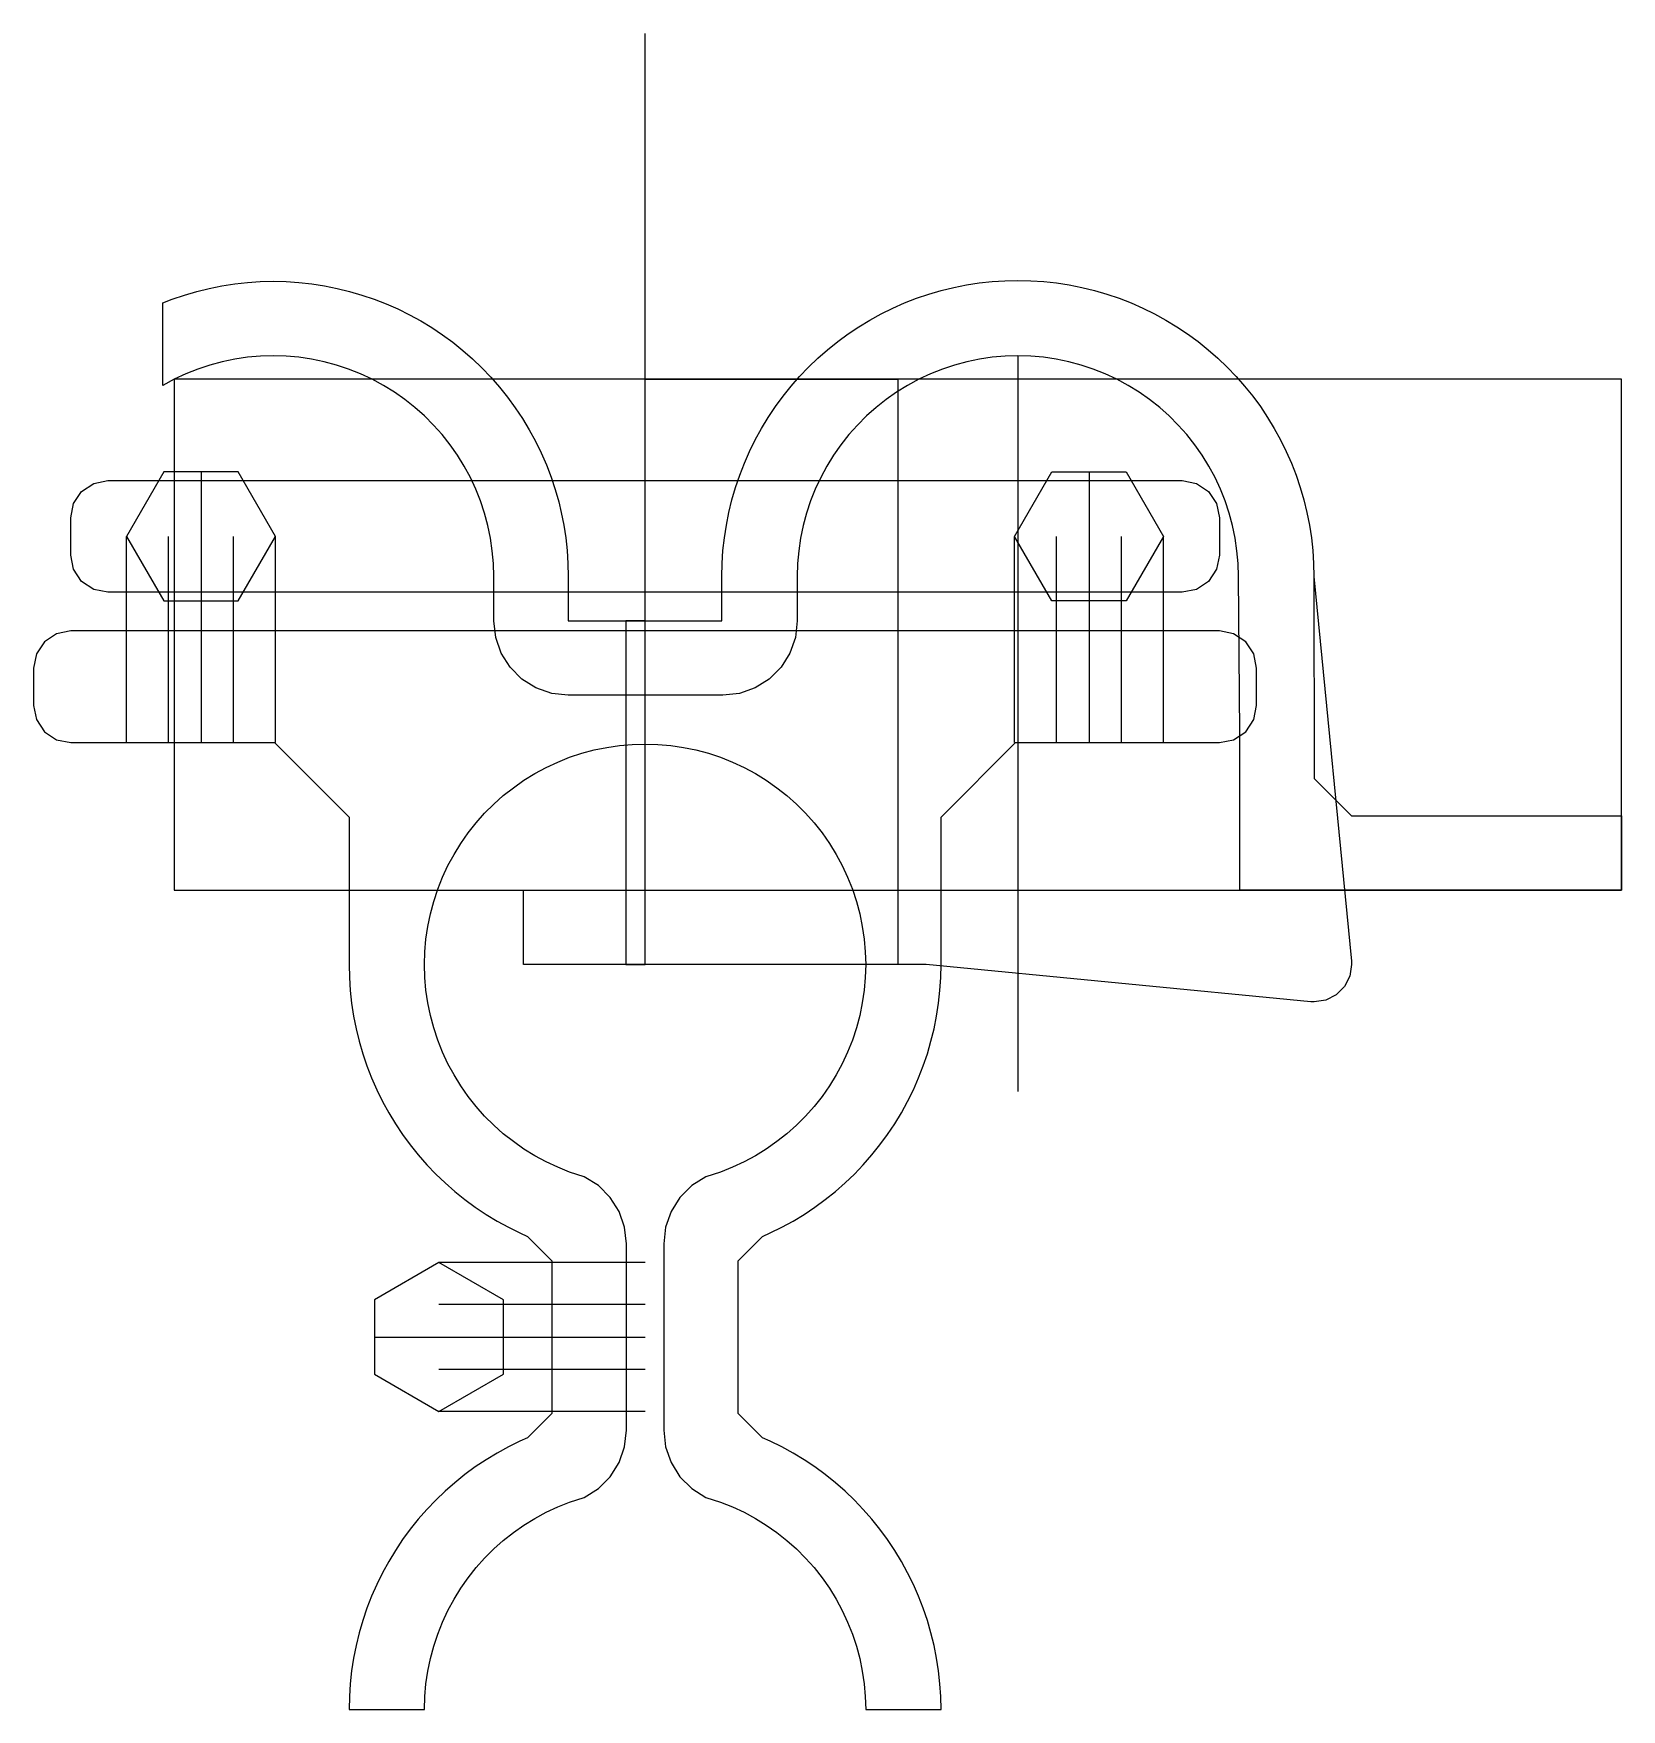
# Model space of a CAD drawing. Header units: inches. Extents: x -32.9 to 52.4, y -40 to 50.
import ezdxf

# ---------------------------------------------------------------- set-up
doc = ezdxf.new("R2010")
doc.units = ezdxf.units.IN
doc.header["$MEASUREMENT"] = 0
doc.layers.add('BotBracket', color=3, linetype='Continuous')
for name, color, linetype, plot in [('BotBracketExtend', 122, 'Continuous', False), ('GlassBracket', 2, 'Continuous', False), ('GlassLedge', 2, 'Continuous', False), ('Holes', 1, 'Continuous', False)]:
    doc.layers.add(name, color=color, linetype=linetype, plot=plot)

msp = doc.modelspace()

# ---------------------------------------------------------------- linework, layer by layer
for p, q in [((0, 18.468), (0, 50.007)), ((20.025, 32.698), (20.025, -6.82))]:
    msp.add_line(p, q)
for points in [[(-25.294, 31.437), (-25.294, 4), (52.448, 4), (52.448, 31.437)], [(0, 0), (0, 31.437), (13.577, 31.437), (13.577, 0)], [(-1.025, 18.468), (-1.025, 0), (0, 0), (0, 18.468)]]:
    msp.add_lwpolyline(points, close=True)
at = {"layer": 'BotBracket'}
msp.add_lwpolyline([(-4.831, 25.521), (-4.639, 24.848), (-4.503, 24.289), (-4.367, 23.609), (-4.261, 22.923), (-4.186, 22.234), (-4.14, 21.541), (-4.125, 20.848), (-4.125, 18.468), (4.125, 18.468), (4.125, 20.848), (4.14, 21.541), (4.185, 22.234), (4.261, 22.923), (4.366, 23.609), (4.502, 24.289), (4.667, 24.963), (4.861, 25.629), (5.084, 26.286), (5.335, 26.932), (5.615, 27.567), (5.921, 28.19), (6.255, 28.798), (6.615, 29.391), (7, 29.968), (7.411, 30.527), (7.845, 31.068), (8.302, 31.59), (8.782, 32.091), (9.283, 32.571), (9.805, 33.028), (10.346, 33.462), (10.905, 33.872), (11.482, 34.258), (12.075, 34.618), (12.683, 34.951), (13.305, 35.258), (13.94, 35.538), (14.587, 35.789), (15.244, 36.012), (15.91, 36.206), (16.584, 36.371), (17.264, 36.506), (17.95, 36.612), (18.639, 36.687), (19.331, 36.733), (20.025, 36.748), (20.719, 36.733), (21.411, 36.687), (22.1, 36.612), (22.786, 36.506), (23.466, 36.371), (24.14, 36.206), (24.806, 36.012), (25.463, 35.789), (26.11, 35.538), (26.745, 35.258), (27.367, 34.951), (27.975, 34.618), (28.568, 34.258), (29.145, 33.872), (29.704, 33.462), (30.245, 33.028), (30.767, 32.571), (31.268, 32.091), (31.748, 31.59), (32.205, 31.068), (32.639, 30.527), (33.05, 29.968), (33.435, 29.391), (33.795, 28.798), (34.129, 28.19), (34.435, 27.567), (34.715, 26.932), (34.966, 26.286), (35.189, 25.629), (35.383, 24.963), (35.548, 24.289), (35.684, 23.609), (35.789, 22.923), (35.865, 22.234), (35.91, 21.541), (35.925, 20.848), (37.939, 0.192), (37.948, 0), (37.851, -0.618), (37.567, -1.176), (37.124, -1.618), (36.567, -1.902), (35.948, -2), (35.757, -1.991), (15.101, 0), (-6.528, 0), (-6.528, 4), (31.948, 4), (31.948, 12.468), (31.875, 20.848), (31.855, 21.537), (31.795, 22.223), (31.695, 22.906), (31.556, 23.581), (31.377, 24.246), (31.16, 24.901), (30.906, 25.541), (30.615, 26.166), (30.287, 26.773), (29.926, 27.36), (29.53, 27.924), (29.103, 28.465), (28.644, 28.98), (28.157, 29.467), (27.642, 29.925), (27.101, 30.353), (26.537, 30.748), (25.95, 31.11), (25.343, 31.437), (24.719, 31.729), (24.078, 31.983), (23.424, 32.2), (22.758, 32.378), (22.083, 32.518), (21.401, 32.618), (20.714, 32.678), (20.025, 32.698), (19.336, 32.678), (18.649, 32.618), (17.967, 32.518), (17.292, 32.378), (16.626, 32.2), (15.972, 31.983), (15.331, 31.729), (14.707, 31.437), (14.1, 31.11), (13.513, 30.748), (12.949, 30.353), (12.408, 29.925), (11.893, 29.467), (11.406, 28.98), (10.947, 28.465), (10.52, 27.924), (10.124, 27.36), (9.763, 26.773), (9.435, 26.166), (9.144, 25.541), (8.89, 24.901), (8.673, 24.246), (8.494, 23.581), (8.355, 22.906), (8.255, 22.223), (8.195, 21.537), (8.175, 20.848), (8.175, 18.468), (8.075, 17.578), (7.779, 16.732), (7.302, 15.974), (6.669, 15.341), (5.91, 14.864), (5.065, 14.568), (4.175, 14.468), (-4.125, 14.468), (-5.015, 14.568), (-5.86, 14.864), (-6.619, 15.341), (-7.252, 15.974), (-7.729, 16.732), (-8.025, 17.578), (-8.125, 18.468), (-8.126, 20.848), (-8.146, 21.537), (-8.206, 22.223), (-8.306, 22.905), (-8.445, 23.581), (-8.624, 24.246), (-8.84, 24.901), (-9.095, 25.541), (-9.386, 26.166), (-9.713, 26.773), (-10.075, 27.359), (-10.471, 27.924), (-10.898, 28.465), (-11.356, 28.98), (-11.844, 29.467), (-12.359, 29.925), (-12.899, 30.353), (-13.464, 30.748), (-14.051, 31.11), (-14.658, 31.437), (-15.282, 31.729), (-15.923, 31.983), (-16.577, 32.2), (-17.243, 32.378), (-17.918, 32.518), (-18.6, 32.618), (-19.287, 32.678), (-19.976, 32.698), (-20.665, 32.678), (-21.352, 32.618), (-22.034, 32.518), (-22.709, 32.378), (-23.374, 32.2), (-24.029, 31.983), (-24.669, 31.729), (-25.294, 31.437), (-25.901, 31.11), (-25.901, 35.549), (-25.397, 35.742), (-24.742, 35.964), (-24.078, 36.158), (-23.406, 36.322), (-22.728, 36.457), (-22.045, 36.562), (-21.357, 36.637), (-20.667, 36.683), (-19.976, 36.698), (-19.284, 36.683), (-18.594, 36.637), (-17.907, 36.562), (-17.224, 36.457), (-16.545, 36.322), (-15.874, 36.158), (-15.21, 35.964), (-14.555, 35.742), (-13.91, 35.491), (-13.277, 35.213), (-12.657, 34.907), (-12.051, 34.574), (-11.46, 34.216), (-10.885, 33.831), (-10.327, 33.422), (-9.788, 32.99), (-9.268, 32.534), (-8.768, 32.055), (-8.284, 31.549), (-7.823, 31.022), (-7.385, 30.476), (-6.972, 29.91), (-6.584, 29.327), (-6.223, 28.727), (-5.888, 28.112), (-5.581, 27.482), (-5.302, 26.84), (-5.052, 26.186)], close=True, dxfattribs=at)
at = {"layer": 'BotBracketExtend'}
msp.add_lwpolyline([(35.948, 10), (37.948, 8), (52.448, 8), (52.448, 4), (31.948, 4), (31.948, 12.468), (31.875, 20.848), (31.855, 21.537), (31.795, 22.223), (31.695, 22.906), (31.556, 23.581), (31.377, 24.246), (31.16, 24.901), (30.906, 25.541), (30.615, 26.166), (30.287, 26.773), (29.926, 27.36), (29.53, 27.924), (29.103, 28.465), (28.644, 28.98), (28.157, 29.467), (27.642, 29.925), (27.101, 30.353), (26.537, 30.748), (25.95, 31.11), (25.343, 31.437), (24.719, 31.729), (24.078, 31.983), (23.424, 32.2), (22.758, 32.378), (22.083, 32.518), (21.401, 32.618), (20.714, 32.678), (20.025, 32.698), (19.336, 32.678), (18.649, 32.618), (17.967, 32.518), (17.292, 32.378), (16.626, 32.2), (15.972, 31.983), (15.331, 31.729), (14.707, 31.437), (14.1, 31.11), (13.513, 30.748), (12.949, 30.353), (12.408, 29.925), (11.893, 29.467), (11.406, 28.98), (10.947, 28.465), (10.52, 27.924), (10.124, 27.36), (9.763, 26.773), (9.435, 26.166), (9.144, 25.541), (8.89, 24.901), (8.673, 24.246), (8.494, 23.581), (8.355, 22.906), (8.255, 22.223), (8.195, 21.537), (8.175, 20.848), (8.175, 18.468), (8.075, 17.578), (7.779, 16.732), (7.302, 15.974), (6.669, 15.341), (5.91, 14.864), (5.065, 14.568), (4.175, 14.468), (-4.125, 14.468), (-5.015, 14.568), (-5.86, 14.864), (-6.619, 15.341), (-7.252, 15.974), (-7.729, 16.732), (-8.025, 17.578), (-8.125, 18.468), (-8.126, 20.848), (-8.146, 21.537), (-8.206, 22.223), (-8.306, 22.905), (-8.445, 23.581), (-8.624, 24.246), (-8.84, 24.901), (-9.095, 25.541), (-9.386, 26.166), (-9.713, 26.773), (-10.075, 27.359), (-10.471, 27.924), (-10.898, 28.465), (-11.356, 28.98), (-11.844, 29.467), (-12.359, 29.925), (-12.899, 30.353), (-13.464, 30.748), (-14.051, 31.11), (-14.658, 31.437), (-15.282, 31.729), (-15.923, 31.983), (-16.577, 32.2), (-17.243, 32.378), (-17.918, 32.518), (-18.6, 32.618), (-19.287, 32.678), (-19.976, 32.698), (-20.665, 32.678), (-21.352, 32.618), (-22.034, 32.518), (-22.709, 32.378), (-23.374, 32.2), (-24.029, 31.983), (-24.669, 31.729), (-25.294, 31.437), (-25.901, 31.11), (-25.901, 35.549), (-25.397, 35.742), (-24.742, 35.964), (-24.078, 36.158), (-23.406, 36.322), (-22.728, 36.457), (-22.045, 36.562), (-21.357, 36.637), (-20.667, 36.683), (-19.976, 36.698), (-19.284, 36.683), (-18.594, 36.637), (-17.907, 36.562), (-17.224, 36.457), (-16.545, 36.322), (-15.874, 36.158), (-15.21, 35.964), (-14.555, 35.742), (-13.91, 35.491), (-13.277, 35.213), (-12.657, 34.907), (-12.051, 34.574), (-11.46, 34.216), (-10.885, 33.831), (-10.327, 33.422), (-9.788, 32.99), (-9.268, 32.534), (-8.768, 32.055), (-8.284, 31.549), (-7.823, 31.022), (-7.385, 30.476), (-6.972, 29.91), (-6.584, 29.327), (-6.223, 28.727), (-5.888, 28.112), (-5.581, 27.482), (-5.302, 26.84), (-5.052, 26.186), (-4.831, 25.521), (-4.639, 24.848), (-4.503, 24.289), (-4.367, 23.609), (-4.261, 22.923), (-4.186, 22.234), (-4.14, 21.541), (-4.125, 20.848), (-4.125, 18.468), (4.125, 18.468), (4.125, 20.848), (4.14, 21.541), (4.185, 22.234), (4.261, 22.923), (4.366, 23.609), (4.502, 24.289), (4.667, 24.963), (4.861, 25.629), (5.084, 26.286), (5.335, 26.932), (5.615, 27.567), (5.921, 28.19), (6.255, 28.798), (6.615, 29.391), (7, 29.968), (7.411, 30.527), (7.845, 31.068), (8.302, 31.59), (8.782, 32.091), (9.283, 32.571), (9.805, 33.028), (10.346, 33.462), (10.905, 33.872), (11.482, 34.258), (12.075, 34.618), (12.683, 34.951), (13.305, 35.258), (13.94, 35.538), (14.587, 35.789), (15.244, 36.012), (15.91, 36.206), (16.584, 36.371), (17.264, 36.506), (17.95, 36.612), (18.639, 36.687), (19.331, 36.733), (20.025, 36.748), (20.719, 36.733), (21.411, 36.687), (22.1, 36.612), (22.786, 36.506), (23.466, 36.371), (24.14, 36.206), (24.806, 36.012), (25.463, 35.789), (26.11, 35.538), (26.745, 35.258), (27.367, 34.951), (27.975, 34.618), (28.568, 34.258), (29.145, 33.872), (29.704, 33.462), (30.245, 33.028), (30.767, 32.571), (31.268, 32.091), (31.748, 31.59), (32.205, 31.068), (32.639, 30.527), (33.05, 29.968), (33.435, 29.391), (33.795, 28.798), (34.129, 28.19), (34.435, 27.567), (34.715, 26.932), (34.966, 26.286), (35.189, 25.629), (35.383, 24.963), (35.548, 24.289), (35.684, 23.609), (35.789, 22.923), (35.865, 22.234), (35.91, 21.541), (35.925, 20.848)], close=True, dxfattribs=at)
at = {"layer": 'GlassBracket'}
msp.add_lwpolyline([(15.9, 7.923), (19.9, 11.923), (30.85, 11.923), (31.615, 12.076), (32.264, 12.509), (32.698, 13.158), (32.85, 13.923), (32.85, 15.923), (32.698, 16.689), (32.264, 17.338), (31.615, 17.771), (30.85, 17.923), (-30.85, 17.923), (-31.615, 17.771), (-32.264, 17.338), (-32.698, 16.689), (-32.85, 15.923), (-32.85, 13.923), (-32.698, 13.158), (-32.264, 12.509), (-31.615, 12.076), (-30.85, 11.923), (-19.9, 11.923), (-15.9, 7.923), (-15.9, 0), (-15.885, -0.694), (-15.84, -1.386), (-15.764, -2.075), (-15.659, -2.761), (-15.523, -3.441), (-15.358, -4.115), (-15.164, -4.781), (-14.941, -5.438), (-14.69, -6.085), (-14.41, -6.72), (-14.104, -7.342), (-13.77, -7.95), (-13.41, -8.543), (-13.025, -9.12), (-12.614, -9.679), (-12.18, -10.22), (-11.723, -10.742), (-11.243, -11.243), (-10.742, -11.723), (-10.22, -12.18), (-9.679, -12.614), (-9.12, -13.025), (-8.543, -13.41), (-7.95, -13.77), (-7.342, -14.104), (-6.72, -14.41), (-6.309, -14.591), (-5, -15.9), (-5, -24.1), (-6.309, -25.409), (-6.72, -25.59), (-7.342, -25.896), (-7.95, -26.23), (-8.543, -26.59), (-9.12, -26.975), (-9.679, -27.386), (-10.22, -27.82), (-10.742, -28.277), (-11.243, -28.757), (-11.723, -29.258), (-12.18, -29.78), (-12.614, -30.321), (-13.025, -30.88), (-13.41, -31.457), (-13.77, -32.05), (-14.104, -32.658), (-14.41, -33.28), (-14.69, -33.915), (-14.941, -34.562), (-15.164, -35.219), (-15.358, -35.885), (-15.523, -36.559), (-15.659, -37.239), (-15.764, -37.925), (-15.84, -38.614), (-15.885, -39.306), (-15.9, -40), (-11.85, -40), (-11.83, -39.311), (-11.77, -38.624), (-11.67, -37.942), (-11.531, -37.267), (-11.352, -36.601), (-11.135, -35.947), (-10.881, -35.306), (-10.59, -34.682), (-10.262, -34.075), (-9.901, -33.488), (-9.505, -32.924), (-9.078, -32.383), (-8.619, -31.868), (-8.132, -31.381), (-7.617, -30.922), (-7.076, -30.495), (-6.512, -30.099), (-5.925, -29.738), (-5.318, -29.41), (-4.694, -29.119), (-4.053, -28.865), (-3.264, -28.608), (-2.506, -28.132), (-1.873, -27.499), (-1.396, -26.74), (-1.1, -25.895), (-1, -25.005), (-1, -14.995), (-1.1, -14.105), (-1.396, -13.26), (-1.873, -12.501), (-2.506, -11.868), (-3.264, -11.392), (-4.053, -11.135), (-4.694, -10.881), (-5.318, -10.59), (-5.925, -10.262), (-6.512, -9.901), (-7.076, -9.505), (-7.617, -9.078), (-8.132, -8.619), (-8.619, -8.132), (-9.078, -7.617), (-9.505, -7.076), (-9.901, -6.512), (-10.262, -5.925), (-10.59, -5.318), (-10.881, -4.694), (-11.135, -4.053), (-11.352, -3.399), (-11.531, -2.733), (-11.67, -2.058), (-11.77, -1.376), (-11.83, -0.689), (-11.85, 0), (-11.83, 0.689), (-11.77, 1.376), (-11.67, 2.058), (-11.531, 2.733), (-11.352, 3.399), (-11.135, 4.053), (-10.881, 4.694), (-10.59, 5.318), (-10.262, 5.925), (-9.901, 6.512), (-9.505, 7.076), (-9.078, 7.617), (-8.619, 8.132), (-8.132, 8.619), (-7.617, 9.078), (-7.076, 9.505), (-6.512, 9.901), (-5.925, 10.262), (-5.318, 10.59), (-4.694, 10.881), (-4.053, 11.135), (-3.399, 11.352), (-2.733, 11.531), (-2.058, 11.67), (-1.376, 11.77), (-0.689, 11.83), (0, 11.85), (0.689, 11.83), (1.376, 11.77), (2.058, 11.67), (2.733, 11.531), (3.399, 11.352), (4.053, 11.135), (4.694, 10.881), (5.318, 10.59), (5.925, 10.262), (6.512, 9.901), (7.076, 9.505), (7.617, 9.078), (8.132, 8.619), (8.619, 8.132), (9.078, 7.617), (9.505, 7.076), (9.901, 6.512), (10.262, 5.925), (10.59, 5.318), (10.881, 4.694), (11.135, 4.053), (11.352, 3.399), (11.531, 2.733), (11.67, 2.058), (11.77, 1.376), (11.83, 0.689), (11.85, 0), (11.83, -0.689), (11.77, -1.376), (11.67, -2.058), (11.531, -2.733), (11.352, -3.399), (11.135, -4.053), (10.881, -4.694), (10.59, -5.318), (10.262, -5.925), (9.901, -6.512), (9.505, -7.076), (9.078, -7.617), (8.619, -8.132), (8.132, -8.619), (7.617, -9.078), (7.076, -9.505), (6.512, -9.901), (5.925, -10.262), (5.318, -10.59), (4.694, -10.881), (4.053, -11.135), (3.264, -11.392), (2.506, -11.868), (1.873, -12.501), (1.396, -13.26), (1.1, -14.105), (1, -14.995), (1, -25.005), (1.1, -25.895), (1.396, -26.74), (1.873, -27.499), (2.506, -28.132), (3.264, -28.608), (4.053, -28.865), (4.694, -29.119), (5.318, -29.41), (5.925, -29.738), (6.512, -30.099), (7.076, -30.495), (7.617, -30.922), (8.132, -31.381), (8.619, -31.868), (9.078, -32.383), (9.505, -32.924), (9.901, -33.488), (10.262, -34.075), (10.59, -34.682), (10.881, -35.306), (11.135, -35.947), (11.352, -36.601), (11.531, -37.267), (11.67, -37.942), (11.77, -38.624), (11.83, -39.311), (11.85, -40), (15.9, -40), (15.885, -39.306), (15.84, -38.614), (15.764, -37.925), (15.659, -37.239), (15.523, -36.559), (15.358, -35.885), (15.164, -35.219), (14.941, -34.562), (14.69, -33.915), (14.41, -33.28), (14.104, -32.658), (13.77, -32.05), (13.41, -31.457), (13.025, -30.88), (12.614, -30.321), (12.18, -29.78), (11.723, -29.258), (11.243, -28.757), (10.742, -28.277), (10.22, -27.82), (9.679, -27.386), (9.12, -26.975), (8.543, -26.59), (7.95, -26.23), (7.342, -25.896), (6.72, -25.59), (6.309, -25.409), (5, -24.1), (5, -15.9), (6.309, -14.591), (6.72, -14.41), (7.342, -14.104), (7.95, -13.77), (8.543, -13.41), (9.12, -13.025), (9.679, -12.614), (10.22, -12.18), (10.742, -11.723), (11.243, -11.243), (11.723, -10.742), (12.18, -10.22), (12.614, -9.679), (13.025, -9.12), (13.41, -8.543), (13.77, -7.95), (14.104, -7.342), (14.41, -6.72), (14.69, -6.085), (14.941, -5.438), (15.164, -4.781), (15.358, -4.115), (15.523, -3.441), (15.659, -2.761), (15.764, -2.075), (15.84, -1.386), (15.885, -0.694), (15.9, 0)], close=True, dxfattribs=at)
at = {"layer": 'GlassLedge'}
msp.add_lwpolyline([(28.85, 26), (29.615, 25.848), (30.264, 25.414), (30.698, 24.765), (30.85, 24), (30.85, 22), (30.698, 21.235), (30.264, 20.586), (29.615, 20.152), (28.85, 20), (-28.85, 20), (-29.615, 20.152), (-30.264, 20.586), (-30.698, 21.235), (-30.85, 22), (-30.85, 24), (-30.698, 24.765), (-30.264, 25.414), (-29.615, 25.848), (-28.85, 26)], close=True, dxfattribs=at)
at = {"layer": 'Holes', "extrusion": (0, 1, 0)}
for p, q in [((-23.85, 26.465), (-23.85, 11.923)), ((23.85, 26.465), (23.85, 11.923))]:
    msp.add_line(p, q, dxfattribs=at)
at = {"layer": 'Holes', "color": 4}
for p, q in [((-27.85, 11.923), (-27.85, 23.001)), ((-19.85, 11.923), (-19.85, 23.001)), ((19.85, 11.923), (19.85, 23.001)), ((27.85, 11.923), (27.85, 23.001)), ((0, -16), (-11.077, -16)), ((0, -24), (-11.077, -24))]:
    msp.add_line(p, q, dxfattribs=at)
at = {"layer": 'Holes', "color": 1}
for p, q in [((-25.6, 11.923), (-25.6, 23.001)), ((-22.1, 11.923), (-22.1, 23.001)), ((22.1, 11.923), (22.1, 23.001)), ((25.6, 11.923), (25.6, 23.001)), ((0, -18.25), (-11.077, -18.25)), ((0, -21.75), (-11.077, -21.75))]:
    msp.add_line(p, q, dxfattribs=at)
at = {"layer": 'Holes', "extrusion": (-1, 6.12323e-17, 0)}
msp.add_line((-14.541, -20), (0, -20), dxfattribs=at)
at = {"layer": 'Holes', "color": 4}
for points in [[(-25.85, 19.537), (-21.85, 19.537), (-19.85, 23.001), (-21.85, 26.465), (-25.85, 26.465), (-27.85, 23.001)], [(25.85, 19.537), (21.85, 19.537), (19.85, 23.001), (21.85, 26.465), (25.85, 26.465), (27.85, 23.001)], [(-7.613, -22), (-7.613, -18), (-11.077, -16), (-14.541, -18), (-14.541, -22), (-11.077, -24)]]:
    msp.add_lwpolyline(points, close=True, dxfattribs=at)

doc.saveas('drawing.dxf')
